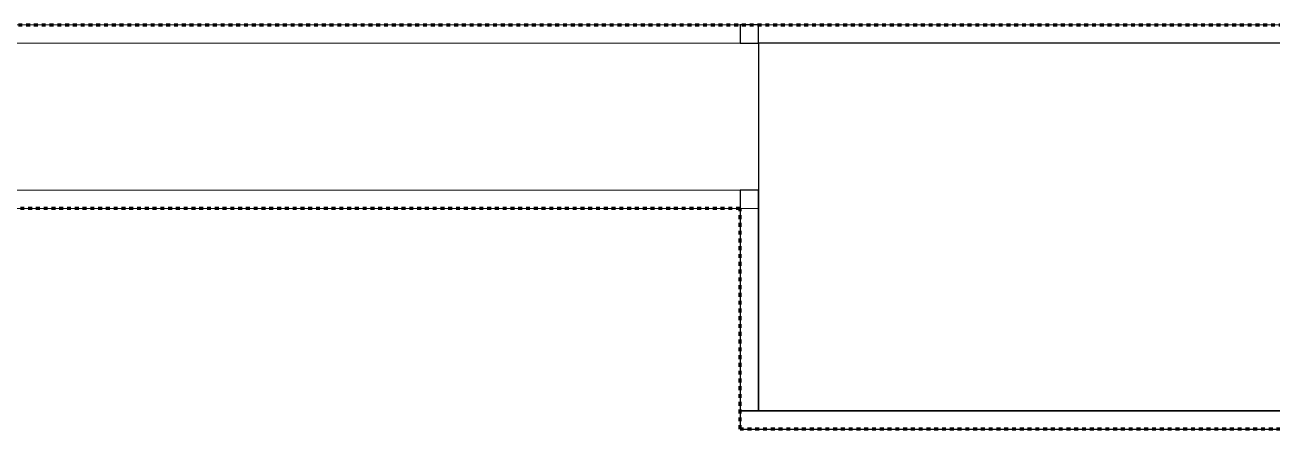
# Model space of a CAD drawing. Header units: millimetres. Extents: x -5300 to 98858, y -5196 to 93886.
# Drawn here: x 47651 to 48669, y 42835 to 43165 of the extents above; entities that cross this region are included whole.
import ezdxf

# ---------------------------------------------------------------- set-up
doc = ezdxf.new("R2010")
doc.units = ezdxf.units.MM
doc.linetypes.add('Штрих', pattern=[6.35, 3.175, -3.175])
doc.linetypes.add('Штрих_2_', pattern=[6.35, 3.175, -3.175])
for name, color, linetype, lineweight, true_color in [('_Разделитель помещений_', 4, 'Штрих', 70, 0x00ffff), ('Колонны', 7, 'Continuous', 18, 0x7f7f7f), ('Стены', 7, 'Continuous', 18, 0x7f7f7f), ('Стены разрез', 7, 'Continuous', 50, 0x7f7f7f)]:
    doc.layers.add(name, color=color, linetype=linetype, lineweight=lineweight, true_color=true_color)

# ---------------------------------------------------------------- blocks, each defined once
blk = doc.blocks.new('СТ_ВОКОЛ-006 44239 - СТ_ВОКОЛ-006 2-241892-Подвал')
at = {"layer": 'Стены', "color": 254, "true_color": 0xd4d4d4}
blk.add_line((48250, 42850), (48750, 42850), dxfattribs=at)
blk = doc.blocks.new('СТ_ВОКОЛ-006 44239 - СТ_ВОКОЛ-006 44239-241889-Подвал')
at = {"layer": 'Стены', "color": 254, "true_color": 0xd4d4d4}
for p, q in [((48235, 42850), (48235, 42850)), ((48765, 42850), (48765, 42850)), ((48235, 42835), (48235, 42835)), ((48765, 42835), (48765, 42835))]:
    blk.add_line(p, q, dxfattribs=at)
at = {"layer": 'Стены разрез', "color": 254, "lineweight": 25, "true_color": 0xd4d4d4}
for p, q in [((48765, 42850), (48235, 42850)), ((48235, 42850), (48235, 42835)), ((48765, 42835), (48765, 42850)), ((48235, 42835), (48765, 42835))]:
    blk.add_line(p, q, dxfattribs=at)
blk.add_blockref('СТ_ВОКОЛ-006 44239 - СТ_ВОКОЛ-006 2-241892-Подвал', (0, 0))
blk = doc.blocks.new('СТ_ВОКОЛ-009 44564 - СТ_ВОКОЛ-009 2-241931-Подвал')
at = {"layer": 'Стены', "color": 254, "true_color": 0xd4d4d4}
blk.add_line((48250, 43164.999972), (48250, 42850), dxfattribs=at)
blk = doc.blocks.new('СТ_ВОКОЛ-009 44564 - СТ_ВОКОЛ-009 44564-241928-Подвал')
at = {"layer": 'Стены', "color": 254, "true_color": 0xd4d4d4}
for p, q in [((48235, 43164.999972), (48235, 43164.999972)), ((48250, 43164.999972), (48250, 43164.999972)), ((48235, 43150), (48235, 43150)), ((48250, 43150), (48250, 43150)), ((48235, 43030), (48235, 43030)), ((48250, 43030), (48250, 43030)), ((48235, 42850), (48235, 42850)), ((48250, 42850), (48250, 42850))]:
    blk.add_line(p, q, dxfattribs=at)
at = {"layer": 'Стены разрез', "color": 254, "lineweight": 25, "true_color": 0xd4d4d4}
for p, q in [((48250, 43164.999972), (48235, 43164.999972)), ((48235, 43164.999972), (48235, 43150)), ((48250, 43150), (48250, 43164.999972)), ((48235, 43150), (48250, 43150)), ((48250, 43030), (48235, 43030)), ((48235, 43030), (48235, 42850)), ((48250, 42850), (48250, 43030)), ((48235, 42850), (48250, 42850))]:
    blk.add_line(p, q, dxfattribs=at)
blk.add_blockref('СТ_ВОКОЛ-009 44564 - СТ_ВОКОЛ-009 2-241931-Подвал', (0, 0))
blk = doc.blocks.new('СТВ_Перегородка_Кирпич 242319 - СТВ_Перегородка_Кирпич 2-249685-Подвал')
at = {"layer": 'Стены', "color": 254, "true_color": 0xd4d4d4}
blk.add_line((33750, 43150), (58000, 43150), dxfattribs=at)
blk = doc.blocks.new('СТВ_Перегородка_Кирпич 242319 - СТВ_Перегородка_Кирпич-249678-Подвал')
at = {"layer": 'Стены', "color": 254, "true_color": 0xd4d4d4}
for p, q in [((33750, 43165), (57830, 43165)), ((57830, 43165), (33750, 43165)), ((48235, 43165), (45265, 43165)), ((48235, 43165), (48235, 43150)), ((48250, 43165), (48235, 43165)), ((48235, 43150), (48235, 43165)), ((48235, 43165), (48235, 43165)), ((48235, 43150), (48235, 43165)), ((48235, 43165), (48235, 43165)), ((48235, 43165), (48250, 43165)), ((48250, 43165), (48250, 43165)), ((48250, 43165), (48250, 43150)), ((48250, 43165), (48250, 43150)), ((48250, 43150), (48250, 43165)), ((48250, 43165), (48250, 43165)), ((48750, 43165), (48250, 43165)), ((57830, 43150), (33750, 43150)), ((57830, 43150), (33750, 43150)), ((45250, 43150), (48250, 43150)), ((48250, 43150), (45250, 43150)), ((48250, 43150), (45250, 43150)), ((48235, 43150), (45265, 43150)), ((48235, 43150), (48235, 43150)), ((48235, 43150), (48250, 43150)), ((48235, 43150), (48250, 43150)), ((48235, 43150), (48235, 43150)), ((48250, 43150), (48250, 43150)), ((48750, 43150), (48250, 43150)), ((48250, 43150), (48250, 43150)), ((48250, 43150), (48250, 43030)), ((48250, 43030), (48250, 43150)), ((48250, 43150), (48250, 43150)), ((48250, 43030), (48250, 43150)), ((48250, 43150), (48250, 43150)), ((45250, 43030), (48250, 43030)), ((45250, 43030), (48250, 43030)), ((48250, 43030), (45250, 43030)), ((45250, 43030), (48250, 43030)), ((48250, 43030), (45250, 43030)), ((48235, 43030), (45265, 43030)), ((48250, 43030), (48235, 43030)), ((48235, 43030), (48235, 43015)), ((48235, 43030), (48235, 43030)), ((48235, 43015), (48235, 43030)), ((48235, 43015), (48235, 43030)), ((48235, 43030), (48250, 43030)), ((48235, 43030), (48235, 43030)), ((48250, 43030), (48250, 43030)), ((48250, 43030), (48250, 43030)), ((48250, 43030), (48250, 43015)), ((48250, 43030), (48250, 43015)), ((48250, 43015), (48250, 43030)), ((48250, 43030), (48250, 43030)), ((48250, 43015), (48250, 43030)), ((48250, 43030), (48250, 43030)), ((45250, 43015), (48250, 43015)), ((48250, 43015), (45250, 43015)), ((45265, 43015), (48235, 43015)), ((48250, 43015), (48235, 43015)), ((48235, 43015), (48235, 43015)), ((48235, 43015), (48250, 43015)), ((48235, 43015), (48235, 43015)), ((48250, 43015), (48250, 43015)), ((48250, 43015), (48250, 43015))]:
    blk.add_line(p, q, dxfattribs=at)
blk = doc.blocks.new('СТВ_Перегородка_Кирпич 242319 - СТВ_Перегородка_Кирпич 242319-249682-Подвал')
for name in ['СТВ_Перегородка_Кирпич 242319 - СТВ_Перегородка_Кирпич-249678-Подвал', 'СТВ_Перегородка_Кирпич 242319 - СТВ_Перегородка_Кирпич 2-249685-Подвал']:
    blk.add_blockref(name, (0, 0))
blk = doc.blocks.new('КОЛ-004 500х300 500 x 300 44118 - КОЛ-004 500х300 500 x 300 44118-384710-Подвал')
at = {"layer": 'Колонны', "color": 254, "lineweight": 25, "true_color": 0xd4d4d4}
for p, q in [((250, 150), (-250, 150)), ((-250, 150), (-250, -150)), ((250, -150), (250, 150)), ((-250, -150), (250, -150))]:
    blk.add_line(p, q, dxfattribs=at)
at = {"layer": 'Колонны', "color": 254, "true_color": 0xd4d4d4}
for p, q in [((-250, 150), (-250, 150)), ((250, 150), (250, 150)), ((-250, -150), (-250, -150)), ((250, -150), (250, -150))]:
    blk.add_line(p, q, dxfattribs=at)

msp = doc.modelspace()

# ---------------------------------------------------------------- linework, layer by layer
at = {"layer": '_Разделитель помещений_', "color": 131, "linetype": 'Штрих_2_', "true_color": 0xaaffff}
for p, q in [((15750, 43165), (57830, 43165)), ((48235, 43015), (45265, 43015)), ((48235, 42835), (48235, 43015)), ((48765, 42835), (48235, 42835))]:
    msp.add_line(p, q, dxfattribs=at)

# ---------------------------------------------------------------- block references
at = {"layer": 'Колонны', "color": 254, "true_color": 0xd4d4d4}
msp.add_blockref('КОЛ-004 500х300 500 x 300 44118 - КОЛ-004 500х300 500 x 300 44118-384710-Подвал', (48500, 43000), dxfattribs=at)
at = {"layer": 'Стены', "color": 254, "true_color": 0xd4d4d4}
for name in ['СТВ_Перегородка_Кирпич 242319 - СТВ_Перегородка_Кирпич 242319-249682-Подвал', 'СТ_ВОКОЛ-009 44564 - СТ_ВОКОЛ-009 44564-241928-Подвал', 'СТ_ВОКОЛ-006 44239 - СТ_ВОКОЛ-006 44239-241889-Подвал']:
    msp.add_blockref(name, (0, 0), dxfattribs=at)

doc.saveas('drawing.dxf')
